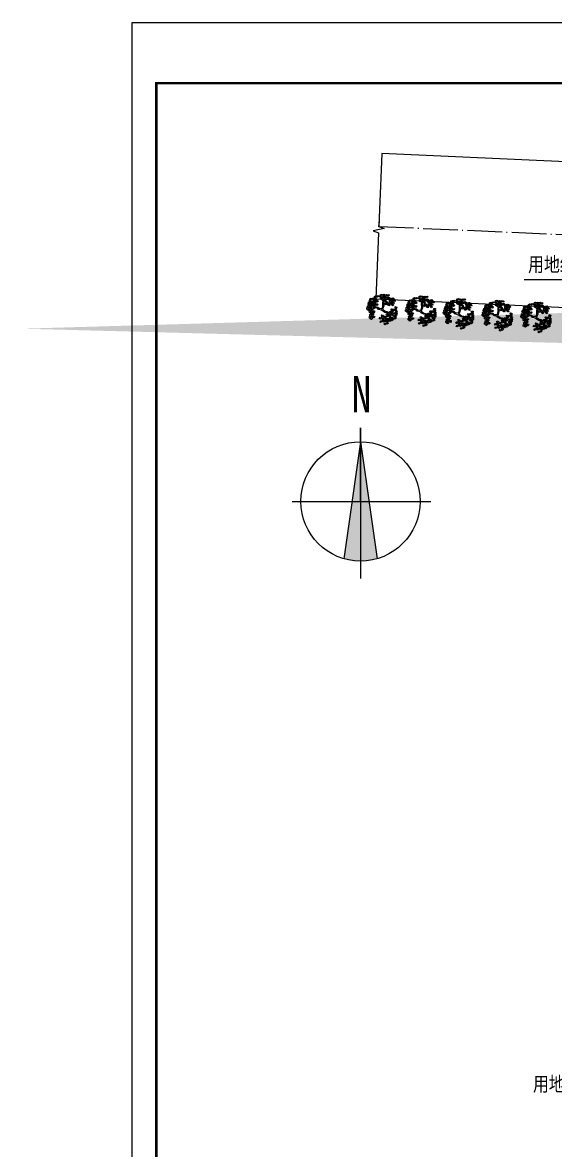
# Model space of a CAD drawing. Extents: x 302512 to 1034855, y -184136 to 410364.
# Drawn here: x 375867 to 485778, y 177789 to 410364 of the extents above; entities that cross this region are included whole.
import ezdxf
from ezdxf.enums import TextEntityAlignment as Align

# ---------------------------------------------------------------- set-up
doc = ezdxf.new("R2010")
doc.units = 0
doc.header["$MEASUREMENT"] = 0
doc.linetypes.add('ACAD_ISO04W100', pattern=[30.5, 24, -3, 0.5, -3])
for name, color, linetype in [('PUB_TEXT', 7, 'Continuous'), ('PUB_TITLE', 4, 'Continuous'), ('STAIR', 2, 'Continuous'), ('TREE2', 84, 'Continuous'), ('WZ', 2, 'Continuous'), ('红线', 20, 'Continuous')]:
    doc.layers.add(name, color=color, linetype=linetype)
doc.styles.add('-黑体', font='', dxfattribs={"width": 0.8})
doc.styles.add('DIM', font='txt')
doc.styles.get('-黑体').set_extended_font_data('黑体')

# ---------------------------------------------------------------- blocks, each defined once
blk = doc.blocks.new('M_F18')
for p, q in [((-1067, 1335), (-881, 1359)), ((-1032, 1219), (-1067, 1335)), ((-1054, 1505), (-932, 1605)), ((-1042, 1414), (-1054, 1505)), ((-933, 1400), (-1042, 1414)), ((-824, 1552), (-933, 1400)), ((-932, 1605), (-824, 1552)), ((-881, 1359), (-817, 1269)), ((-827, 1317), (-704, 1418)), ((-817, 1597), (-695, 1697)), ((-805, 1506), (-817, 1597)), ((-696, 1492), (-805, 1506)), ((-596, 1365), (-705, 1212)), ((-704, 1418), (-596, 1365)), ((-586, 1644), (-696, 1492)), ((-695, 1697), (-586, 1644)), ((-589, 1409), (-467, 1509)), ((-577, 1318), (-589, 1409)), ((-358, 1456), (-468, 1304)), ((-467, 1509), (-358, 1456)), ((-353, 1287), (-231, 1387)), ((-122, 1334), (-232, 1182)), ((-231, 1387), (-122, 1334)), ((-2, 1553), (59, 1699)), ((52, 1478), (-2, 1553)), ((155, 1517), (52, 1478)), ((59, 1699), (179, 1703)), ((179, 1703), (155, 1517)), ((208, 1557), (250, 1658)), ((327, 1412), (208, 1557)), ((236, 1304), (277, 1406)), ((250, 1658), (341, 1647)), ((277, 1406), (369, 1394)), ((406, 1503), (327, 1412)), ((341, 1647), (406, 1503)), ((369, 1394), (434, 1250)), ((410, 1506), (470, 1652)), ((464, 1432), (410, 1506)), ((566, 1470), (464, 1432)), ((470, 1652), (591, 1656)), ((591, 1656), (566, 1470)), ((620, 1510), (662, 1612)), ((739, 1365), (620, 1510)), ((647, 1257), (689, 1359)), ((662, 1612), (753, 1600)), ((681, 1450), (742, 1595)), ((735, 1375), (681, 1450)), ((689, 1359), (780, 1347)), ((838, 1414), (735, 1375)), ((818, 1456), (739, 1365)), ((742, 1595), (863, 1600)), ((753, 1600), (818, 1456)), ((780, 1347), (846, 1204)), ((863, 1600), (838, 1414)), ((891, 1454), (933, 1555)), ((1010, 1309), (891, 1454)), ((933, 1555), (1024, 1544)), ((1090, 1400), (1010, 1309)), ((1024, 1544), (1090, 1400)), ((1041, 1252), (1101, 1398)), ((1101, 1398), (1222, 1403)), ((1222, 1403), (1197, 1217)), ((1251, 1257), (1292, 1358)), ((1292, 1358), (1384, 1347)), ((1384, 1347), (1449, 1203)), ((-1765, 287), (-1657, 342)), ((-1759, 129), (-1765, 287)), ((-1679, 84), (-1759, 129)), ((-1694, 532), (-1586, 586)), ((-1689, 374), (-1694, 532)), ((-1609, 329), (-1689, 374)), ((-1602, 162), (-1679, 84)), ((-1657, 342), (-1602, 162)), ((-1631, 16), (-1537, 179)), ((-1517, -25), (-1631, 16)), ((-1625, 804), (-1517, 858)), ((-1619, 646), (-1625, 804)), ((-1539, 601), (-1619, 646)), ((-1531, 407), (-1609, 329)), ((-1586, 586), (-1531, 407)), ((-1554, 1048), (-1446, 1103)), ((-1548, 890), (-1554, 1048)), ((-1468, 845), (-1548, 890)), ((-1462, 679), (-1539, 601)), ((-1537, 179), (-1428, 176)), ((-1517, 858), (-1462, 679)), ((-1406, 86), (-1517, -25)), ((-1491, 533), (-1397, 695)), ((-1377, 491), (-1491, 533)), ((-1391, 923), (-1468, 845)), ((-1449, 334), (-1342, 389)), ((-1444, 176), (-1449, 334)), ((-1446, 1103), (-1391, 923)), ((-1364, 131), (-1444, 176)), ((-1428, 176), (-1406, 86)), ((-1397, 695), (-1287, 692)), ((-1379, 579), (-1271, 633)), ((-1373, 421), (-1379, 579)), ((-1266, 603), (-1377, 491)), ((-1293, 376), (-1373, 421)), ((-1286, 209), (-1364, 131)), ((-1342, 389), (-1286, 209)), ((-1316, 63), (-1222, 226)), ((-1202, 21), (-1316, 63)), ((-1216, 454), (-1293, 376)), ((-1287, 692), (-1266, 603)), ((-1278, 847), (-1091, 871)), ((-1242, 731), (-1278, 847)), ((-1271, 633), (-1216, 454)), ((-1265, 1017), (-1143, 1117)), ((-1252, 926), (-1265, 1017)), ((-1144, 912), (-1252, 926)), ((-1086, 710), (-1242, 731)), ((-1222, 226), (-1112, 223)), ((-1091, 133), (-1202, 21)), ((-1199, 349), (-1012, 373)), ((-1163, 234), (-1199, 349)), ((-1186, 520), (-1064, 620)), ((-1174, 429), (-1186, 520)), ((-1065, 414), (-1174, 429)), ((-1007, 213), (-1163, 234)), ((-1034, 1064), (-1144, 912)), ((-1143, 1117), (-1034, 1064)), ((-1112, 223), (-1091, 133)), ((-1091, 871), (-1027, 781)), ((-1027, 781), (-1086, 710)), ((-955, 567), (-1065, 414)), ((-1064, 620), (-955, 567)), ((-875, 1198), (-1032, 1219)), ((-1027, 1109), (-905, 1209)), ((-1015, 1018), (-1027, 1109)), ((-906, 1004), (-1015, 1018)), ((-1012, 373), (-949, 284)), ((-949, 284), (-1007, 213)), ((-824, 235), (-990, 347)), ((-824, 338), (-981, 432)), ((-949, 611), (-826, 711)), ((-936, 520), (-949, 611)), ((-827, 506), (-936, 520)), ((-797, 1156), (-906, 1004)), ((-905, 1209), (-797, 1156)), ((-817, 1269), (-875, 1198)), ((-839, 1147), (-653, 1171)), ((-804, 1031), (-839, 1147)), ((-814, 1226), (-827, 1317)), ((-718, 658), (-827, 506)), ((-826, 711), (-718, 658)), ((-386, 282), (-824, 338)), ((-394, 159), (-824, 235)), ((-705, 1212), (-814, 1226)), ((-647, 1010), (-804, 1031)), ((-699, 574), (-513, 598)), ((-664, 459), (-699, 574)), ((-686, 745), (-564, 845)), ((-674, 654), (-686, 745)), ((-565, 639), (-674, 654)), ((-507, 438), (-664, 459)), ((-653, 1171), (-589, 1082)), ((-589, 1082), (-647, 1010)), ((-603, 1025), (-417, 1049)), ((-567, 909), (-603, 1025)), ((-590, 1196), (-468, 1296)), ((-578, 1105), (-590, 1196)), ((-469, 1090), (-578, 1105)), ((-468, 1304), (-577, 1318)), ((-411, 888), (-567, 909)), ((-456, 792), (-565, 639)), ((-564, 845), (-456, 792)), ((-513, 598), (-449, 509)), ((-449, 509), (-507, 438)), ((-359, 1243), (-469, 1090)), ((-468, 1296), (-359, 1243)), ((-449, 837), (-327, 937)), ((-437, 746), (-449, 837)), ((-328, 731), (-437, 746)), ((-417, 1049), (-353, 960)), ((-353, 960), (-411, 888)), ((-158, 37), (-394, 159)), ((-96, 122), (-386, 282)), ((-340, 1196), (-353, 1287)), ((-232, 1182), (-340, 1196)), ((-218, 884), (-328, 731)), ((-327, 937), (-218, 884)), ((-96, -103), (-158, 37)), ((0, 0), (-96, 122)), ((0, 0), (289, 263)), ((88, -122), (254, 66)), ((182, 1055), (243, 1201)), ((236, 981), (182, 1055)), ((355, 1159), (236, 1304)), ((339, 1019), (236, 981)), ((243, 1201), (363, 1206)), ((254, 66), (394, 216)), ((289, 263), (377, 469)), ((363, 1206), (339, 1019)), ((434, 1250), (355, 1159)), ((377, 469), (456, 591)), ((392, 1059), (434, 1161)), ((511, 914), (392, 1059)), ((394, 216), (473, 441)), ((420, 806), (461, 908)), ((539, 661), (420, 806)), ((434, 1161), (525, 1149)), ((456, 591), (543, 648)), ((461, 908), (553, 897)), ((473, 441), (605, 601)), ((506, 886), (567, 1032)), ((560, 812), (506, 886)), ((590, 1006), (511, 914)), ((525, 1149), (590, 1006)), ((618, 753), (539, 661)), ((543, 648), (578, 751)), ((553, 897), (618, 753)), ((663, 851), (560, 812)), ((567, 1032), (688, 1037)), ((594, 379), (654, 525)), ((648, 305), (594, 379)), ((605, 601), (754, 648)), ((767, 1112), (647, 1257)), ((750, 344), (648, 305)), ((654, 525), (775, 530)), ((688, 1037), (663, 851)), ((716, 890), (758, 992)), ((835, 745), (716, 890)), ((744, 638), (786, 739)), ((863, 492), (744, 638)), ((775, 530), (750, 344)), ((758, 992), (849, 981)), ((846, 1204), (767, 1112)), ((786, 739), (877, 728)), ((804, 383), (846, 485)), ((923, 238), (804, 383)), ((831, 131), (873, 232)), ((951, -15), (831, 131)), ((914, 837), (835, 745)), ((846, 485), (937, 474)), ((849, 981), (914, 837)), ((942, 584), (863, 492)), ((873, 232), (964, 221)), ((877, 728), (942, 584)), ((919, 1201), (961, 1302)), ((1038, 1056), (919, 1201)), ((1002, 330), (923, 238)), ((937, 474), (1002, 330)), ((1030, 77), (951, -15)), ((953, 670), (1014, 816)), ((1007, 596), (953, 670)), ((961, 1302), (1052, 1291)), ((964, 221), (1030, 77)), ((1110, 635), (1007, 596)), ((1014, 816), (1134, 821)), ((1117, 1147), (1038, 1056)), ((1095, 1178), (1041, 1252)), ((1052, 1291), (1117, 1147)), ((1076, 145), (1136, 291)), ((1130, 70), (1076, 145)), ((1197, 1217), (1095, 1178)), ((1134, 821), (1110, 635)), ((1232, 109), (1130, 70)), ((1136, 291), (1257, 295)), ((1146, 858), (1206, 1004)), ((1200, 784), (1146, 858)), ((1163, 675), (1205, 776)), ((1282, 529), (1163, 675)), ((1191, 422), (1232, 523)), ((1310, 277), (1191, 422)), ((1303, 822), (1200, 784)), ((1205, 776), (1296, 765)), ((1206, 1004), (1327, 1008)), ((1232, 523), (1324, 512)), ((1257, 295), (1232, 109)), ((1370, 1111), (1251, 1257)), ((1278, 1004), (1320, 1105)), ((1397, 859), (1278, 1004)), ((1361, 621), (1282, 529)), ((1286, 149), (1327, 250)), ((1405, 4), (1286, 149)), ((1296, 765), (1361, 621)), ((1327, 1008), (1303, 822)), ((1389, 368), (1310, 277)), ((1320, 1105), (1411, 1094)), ((1324, 512), (1389, 368)), ((1327, 250), (1419, 239)), ((1356, 862), (1398, 964)), ((1475, 717), (1356, 862)), ((1449, 1203), (1370, 1111)), ((1383, 609), (1425, 711)), ((1503, 464), (1383, 609)), ((1477, 950), (1397, 859)), ((1398, 964), (1489, 952)), ((1484, 95), (1405, 4)), ((1409, 220), (1469, 366)), ((1463, 145), (1409, 220)), ((1411, 1094), (1477, 950)), ((1419, 239), (1484, 95)), ((1425, 711), (1516, 699)), ((1565, 184), (1463, 145)), ((1469, 366), (1590, 370)), ((1554, 809), (1475, 717)), ((1489, 952), (1554, 809)), ((1582, 556), (1503, 464)), ((1516, 699), (1582, 556)), ((1590, 370), (1565, 184)), ((1619, 224), (1660, 325)), ((1738, 79), (1619, 224)), ((1646, -29), (1688, 72)), ((1660, 325), (1752, 314)), ((1688, 72), (1779, 61)), ((1817, 170), (1738, 79)), ((1752, 314), (1817, 170)), ((1779, 61), (1845, -83)), ((-1703, -450), (-1609, -374)), ((-1664, -603), (-1703, -450)), ((-1686, -196), (-1592, -120)), ((-1647, -349), (-1686, -196)), ((-1576, -631), (-1664, -603)), ((-1559, -377), (-1647, -349)), ((-1609, -374), (-1517, -538)), ((-1592, -120), (-1500, -284)), ((-1517, -538), (-1576, -631)), ((-1500, -284), (-1559, -377)), ((-1545, -1023), (-1451, -947)), ((-1506, -1176), (-1545, -1023)), ((-1528, -769), (-1434, -693)), ((-1489, -922), (-1528, -769)), ((-1515, -687), (-1458, -508)), ((-1395, -704), (-1515, -687)), ((-1419, -1203), (-1506, -1176)), ((-1401, -949), (-1489, -922)), ((-1458, -508), (-1350, -488)), ((-1451, -947), (-1359, -1111)), ((-1434, -693), (-1342, -857)), ((-1359, -1111), (-1419, -1203)), ((-1342, -857), (-1401, -949)), ((-1310, -571), (-1395, -704)), ((-1361, -675), (-1267, -599)), ((-1322, -828), (-1361, -675)), ((-1357, -1260), (-1300, -1081)), ((-1237, -1276), (-1357, -1260)), ((-1350, -488), (-1310, -571)), ((-1344, -422), (-1250, -345)), ((-1305, -575), (-1344, -422)), ((-1235, -856), (-1322, -828)), ((-1217, -602), (-1305, -575)), ((-1300, -1081), (-1192, -1061)), ((-1267, -599), (-1175, -763)), ((-1250, -345), (-1158, -509)), ((-1152, -1143), (-1237, -1276)), ((-1175, -763), (-1235, -856)), ((-1158, -509), (-1217, -602)), ((-1192, -1061), (-1152, -1143)), ((-1186, -1276), (-1092, -1200)), ((-1147, -1429), (-1186, -1276)), ((-1173, -912), (-1116, -733)), ((-1053, -929), (-1173, -912)), ((-1169, -1023), (-1075, -946)), ((-1130, -1176), (-1169, -1023)), ((-1160, -591), (-1066, -515)), ((-1121, -744), (-1160, -591)), ((-1143, -337), (-1049, -261)), ((-1104, -490), (-1143, -337)), ((-1042, -1203), (-1130, -1176)), ((-1033, -771), (-1121, -744)), ((-1116, -733), (-1008, -713)), ((-1016, -517), (-1104, -490)), ((-1092, -1200), (-1000, -1364)), ((-1075, -946), (-983, -1110)), ((-1066, -515), (-974, -679)), ((-968, -796), (-1053, -929)), ((-1049, -261), (-957, -425)), ((-983, -1110), (-1042, -1203)), ((-974, -679), (-1033, -771)), ((-957, -425), (-1016, -517)), ((-1008, -713), (-968, -796)), ((-985, -1164), (-891, -1088)), ((-946, -1317), (-985, -1164)), ((-972, -828), (-915, -649)), ((-852, -844), (-972, -828)), ((-967, -910), (-873, -834)), ((-928, -1063), (-967, -910)), ((-858, -1344), (-946, -1317)), ((-941, -1334), (-833, -1314)), ((-841, -1090), (-928, -1063)), ((-915, -649), (-807, -629)), ((-891, -1088), (-799, -1251)), ((-873, -834), (-782, -998)), ((-799, -1251), (-858, -1344)), ((-767, -711), (-852, -844)), ((-782, -998), (-841, -1090)), ((-833, -1314), (-793, -1397)), ((-807, -629), (-767, -711)), ((-797, -1400), (-739, -1221)), ((-765, -1182), (-671, -1106)), ((-726, -1335), (-765, -1182)), ((-757, -685), (-663, -609)), ((-718, -838), (-757, -685)), ((-748, -929), (-654, -852)), ((-709, -1082), (-748, -929)), ((-740, -431), (-646, -355)), ((-701, -584), (-740, -431)), ((-739, -1221), (-631, -1201)), ((-630, -865), (-718, -838)), ((-621, -1109), (-709, -1082)), ((-613, -611), (-701, -584)), ((-592, -1284), (-677, -1417)), ((-671, -1106), (-580, -1270)), ((-663, -609), (-571, -773)), ((-654, -852), (-562, -1016)), ((-646, -355), (-554, -519)), ((-580, -1270), (-639, -1363)), ((-631, -1201), (-592, -1284)), ((-571, -773), (-630, -865)), ((-562, -1016), (-621, -1109)), ((-554, -519), (-613, -611)), ((-577, -1419), (-520, -1240)), ((-569, -922), (-512, -743)), ((-449, -938), (-569, -922)), ((-520, -1240), (-412, -1220)), ((-512, -743), (-404, -723)), ((-372, -1303), (-458, -1436)), ((-364, -805), (-449, -938)), ((-324, -460), (-447, -761)), ((-434, -1022), (-248, -1004)), ((-403, -1138), (-434, -1022)), ((-412, -1220), (-372, -1303)), ((-404, -723), (-364, -805)), ((-247, -1164), (-403, -1138)), ((-347, -1312), (-160, -1295)), ((-315, -1429), (-347, -1312)), ((-228, -516), (-342, -807)), ((-342, -807), (-272, -958)), ((-175, -366), (-324, -460)), ((-248, -1004), (-187, -1095)), ((-187, -1095), (-247, -1164)), ((-79, -451), (-228, -516)), ((-209, -1140), (-22, -1122)), ((-178, -1257), (-209, -1140)), ((-22, -1283), (-178, -1257)), ((-96, -103), (-175, -366)), ((-160, -1295), (-99, -1386)), ((88, -122), (-79, -451)), ((-26, -1056), (0, -949)), ((115, -1180), (-26, -1056)), ((-22, -1122), (38, -1214)), ((38, -1214), (-22, -1283)), ((0, -949), (91, -946)), ((62, -1347), (87, -1240)), ((87, -1240), (179, -1237)), ((91, -946), (179, -1077)), ((179, -1077), (115, -1180)), ((170, -1125), (357, -1107)), ((202, -1241), (170, -1125)), ((179, -1237), (266, -1368)), ((357, -1268), (202, -1241)), ((357, -1107), (418, -1198)), ((418, -1198), (357, -1268)), ((395, -1243), (582, -1225)), ((427, -1360), (395, -1243)), ((579, -1159), (604, -1052)), ((719, -1283), (579, -1159)), ((582, -1225), (643, -1317)), ((643, -1317), (583, -1386)), ((604, -1052), (696, -1049)), ((629, -193), (689, -48)), ((683, -268), (629, -193)), ((785, -229), (683, -268)), ((689, -48), (810, -43)), ((696, -1049), (783, -1181)), ((783, -1181), (719, -1283)), ((810, -43), (785, -229)), ((839, -189), (881, -88)), ((958, -334), (839, -189)), ((866, -442), (908, -341)), ((986, -587), (866, -442)), ((881, -88), (972, -99)), ((908, -341), (999, -352)), ((1037, -243), (958, -334)), ((972, -99), (1037, -243)), ((1065, -496), (986, -587)), ((999, -352), (1065, -496)), ((1032, -212), (1092, -66)), ((1086, -287), (1032, -212)), ((1188, -248), (1086, -287)), ((1092, -66), (1213, -62)), ((1213, -62), (1188, -248)), ((1242, -208), (1284, -106)), ((1361, -353), (1242, -208)), ((1269, -461), (1311, -359)), ((1389, -606), (1269, -461)), ((1284, -106), (1375, -118)), ((1311, -359), (1402, -371)), ((1313, -104), (1355, -3)), ((1432, -249), (1313, -104)), ((1355, -3), (1446, -14)), ((1440, -262), (1361, -353)), ((1375, -118), (1440, -262)), ((1468, -515), (1389, -606)), ((1402, -371), (1468, -515)), ((1512, -158), (1432, -249)), ((1446, -14), (1512, -158)), ((1765, -174), (1646, -29)), ((1845, -83), (1765, -174)), ((-1059, -1457), (-1147, -1429)), ((-1000, -1364), (-1059, -1457)), ((-998, -1513), (-941, -1334)), ((-878, -1530), (-998, -1513)), ((-793, -1397), (-878, -1530)), ((-677, -1417), (-797, -1400)), ((-785, -1519), (-598, -1501)), ((-753, -1636), (-785, -1519)), ((-598, -1662), (-753, -1636)), ((-639, -1363), (-726, -1335)), ((-598, -1501), (-537, -1593)), ((-537, -1593), (-598, -1662)), ((-458, -1436), (-577, -1419)), ((-560, -1637), (-373, -1620)), ((-528, -1754), (-560, -1637)), ((-372, -1780), (-528, -1754)), ((-376, -1553), (-351, -1446)), ((-236, -1678), (-376, -1553)), ((-373, -1620), (-312, -1711)), ((-312, -1711), (-372, -1780)), ((-351, -1446), (-259, -1443)), ((-159, -1455), (-315, -1429)), ((-259, -1443), (-172, -1575)), ((-172, -1575), (-236, -1678)), ((-99, -1386), (-159, -1455)), ((-122, -1431), (65, -1413)), ((-90, -1547), (-122, -1431)), ((66, -1574), (-90, -1547)), ((203, -1471), (62, -1347)), ((65, -1413), (126, -1504)), ((126, -1504), (66, -1574)), ((266, -1368), (203, -1471)), ((284, -1444), (471, -1426)), ((316, -1561), (284, -1444)), ((471, -1587), (316, -1561)), ((583, -1386), (427, -1360)), ((471, -1426), (532, -1518)), ((532, -1518), (471, -1587)), ((509, -1562), (696, -1544)), ((541, -1679), (509, -1562)), ((697, -1705), (541, -1679)), ((693, -1478), (718, -1371)), ((833, -1603), (693, -1478)), ((696, -1544), (757, -1636)), ((757, -1636), (697, -1705)), ((718, -1371), (810, -1368)), ((810, -1368), (897, -1500)), ((897, -1500), (833, -1603))]:
    blk.add_line(p, q)
at = {"width": 0.8, "flags": 9}
for tag in ['XSIZE', 'YSIZE']:
    blk.add_attdef(tag, (0, 0), '', height=0.5, dxfattribs=at)
at = {"style": 'DIM', "flags": 1}
for tag in ['YVALUE', 'XVALUE']:
    blk.add_attdef(tag, (0, 0), '', height=0.02, dxfattribs=at)
blk = doc.blocks.new('Z')
at = {"layer": 'TREE2', "xscale": 1.755, "yscale": 1.755, "zscale": 1.755}
blk.add_blockref('M_F18', (0, 0), dxfattribs=at)

msp = doc.modelspace()

# ---------------------------------------------------------------- hatches: boundary and pattern name
at = {"linetype": 'ByBlock', "lineweight": 5}
h = msp.add_hatch(color=256, dxfattribs=at)
h.paths.add_polyline_path([(522593, 349254), (520797, 349301), (520830, 350539), (522625, 350491)], flags=16)
h.paths.add_polyline_path([(519829, 348499), (521553, 344815), (523660, 348398)], flags=17)
edge = h.paths.add_edge_path()
edge.add_line((572984, 342026), (375867, 347237))
edge.add_line((522608, 351500), (519299, 226302))
at = {"layer": 'PUB_TEXT'}
h = msp.add_hatch(color=256, dxfattribs=at)
h.paths.add_polyline_path([(445568, 299320, 0.0712964), (449023, 299815), (447331, 311620), (445568, 311620)])
h.paths.add_polyline_path([(445568, 311620), (443805, 311620), (442113, 299815, 0.0712964), (445568, 299320)])
h.paths.add_polyline_path([(445568, 323919), (443805, 311620), (445568, 311620)])
h.paths.add_polyline_path([(445568, 323919), (445568, 311620), (447331, 311620)])

# ---------------------------------------------------------------- linework, layer by layer
msp.add_line((479295, 357391), (510328, 357391))
for points in [[(445568, 311620), (445568, 326819), (445568, 295698)], [(445568, 323919), (442113, 299815)], [(445568, 323919), (449023, 299815)], [(431445, 311620), (460051, 311620)]]:
    msp.add_lwpolyline(points, dxfattribs=at)
msp.add_circle((445568, 311620), 12299, dxfattribs=at)
at = {"layer": 'PUB_TITLE'}
msp.add_lwpolyline([(398464, -184136), (398464, 410364), (818964, 410364), (818964, -184136)], close=True, dxfattribs=at)
msp.add_lwpolyline([(403464, -179136, 500, 500, 0), (813964, -179136, 500, 500, 0), (813964, 397864, 500, 500, 0), (403464, 397864, 500, 500, 0)], format="xyseb", close=True, dxfattribs=at)
at = {"layer": 'STAIR'}
for p, q in [((449942, 383367), (449337, 368439)), ((450417, 367925), (448195, 367414)), ((449337, 368439), (449215, 368384)), ((449215, 368384), (449455, 368374)), ((449389, 369718), (449332, 368319)), ((449455, 368374), (449332, 368319)), ((449332, 368319), (450417, 367925)), ((448195, 367414), (449280, 367020)), ((449280, 367020), (448727, 353391))]:
    msp.add_line(p, q, dxfattribs=at)
at = {"layer": 'WZ'}
for p, q in [((682142, 372901), (449942, 383367)), ((448727, 353391), (509707, 350643))]:
    msp.add_line(p, q, dxfattribs=at)
at = {"layer": '红线', "linetype": 'ACAD_ISO04W100', "ltscale": 300}
msp.add_lwpolyline([(449328, 368337), (681531, 357962)], dxfattribs=at)

# ---------------------------------------------------------------- block references
at = {"rotation": 281.7879921108476}
for p in [(450077, 351235), (458068, 350875), (465851, 350317), (473843, 349957), (481834, 349597)]:
    msp.add_blockref('Z', p, dxfattribs=at)

# ---------------------------------------------------------------- texts
at = {"layer": 'PUB_TEXT', "style": '-黑体', "width": 0.8}
msp.add_text('N', height=7500, dxfattribs=at).set_placement((443727, 329983))
at = {"layer": 'WZ', "style": '-黑体', "width": 0.8}
msp.add_text('用地红线', height=3000, dxfattribs=at).set_placement((486682, 360558), align=Align.MIDDLE)
msp.add_text('用地红线', height=3000, rotation=0.05235, dxfattribs=at).set_placement((487685, 191557), align=Align.MIDDLE)

doc.saveas('drawing.dxf')
